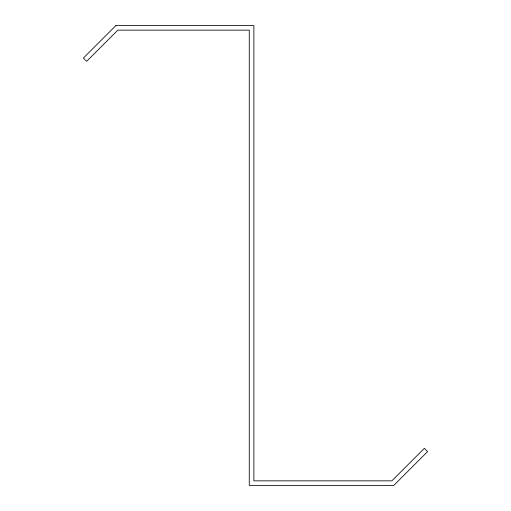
<?xml version="1.0" encoding="UTF-8"?>
<svg xmlns="http://www.w3.org/2000/svg" width="511" height="511" viewBox="0 0 511 511"><rect width="100%" height="100%" fill="white"/><g stroke="black" fill="none" stroke-linecap="round" stroke-linejoin="round"><path stroke-width="0.77" d="M115.901 25.55L83.382 58.069L86.634 61.32L117.811 30.149L249.272 30.149L249.272 485.45L393.751 485.45L427.618 451.583L424.366 448.332L391.841 480.851L253.871 480.851L253.871 25.55L115.901 25.55"/></g></svg>
